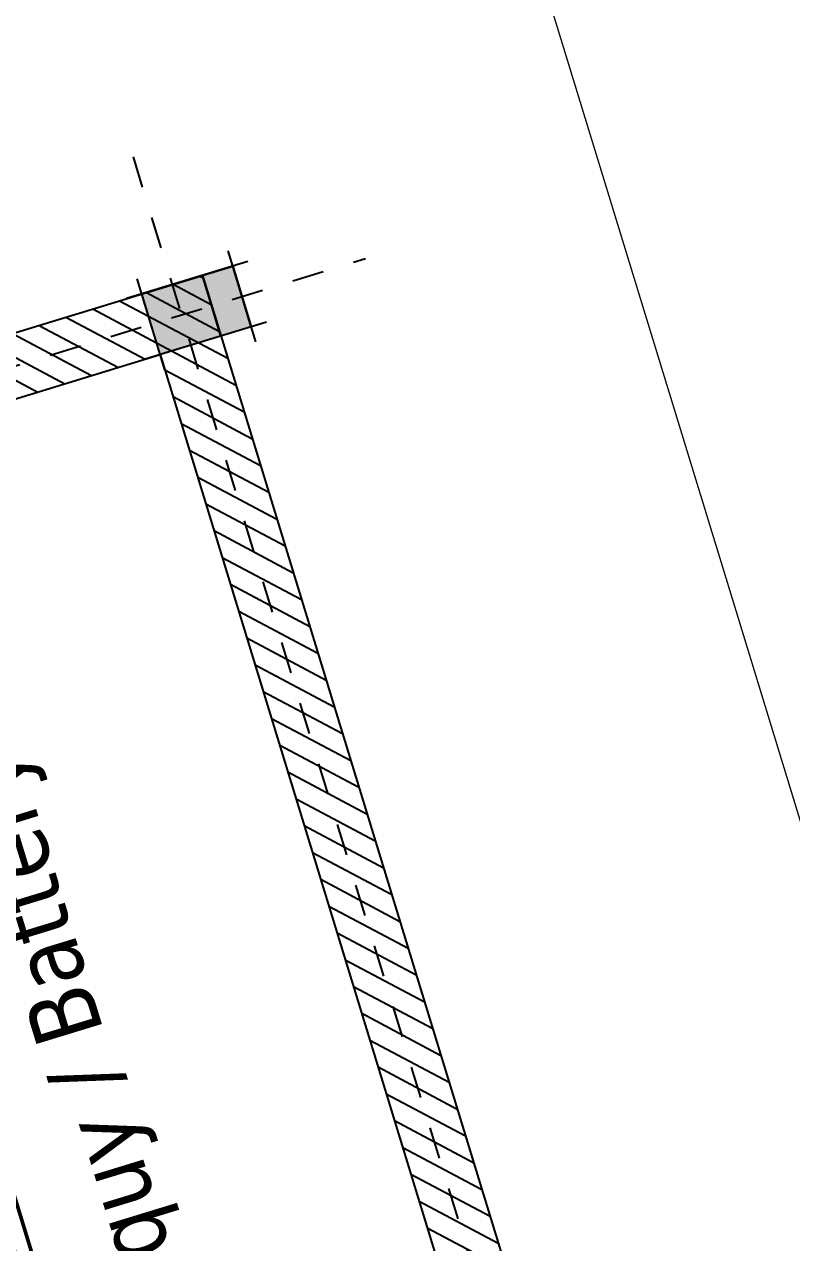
# Model space of a CAD drawing. Header units: inches. Extents: x 543393 to 2689207, y 1841861 to 9121372.
# Drawn here: x 547521.818 to 547524.238, y 1841968.599 to 1841972.439 of the extents above; entities that cross this region are included whole.
import ezdxf
from ezdxf.enums import TextEntityAlignment as Align

# ---------------------------------------------------------------- set-up
doc = ezdxf.new("R2010")
doc.units = ezdxf.units.IN
doc.header["$MEASUREMENT"] = 0
doc.linetypes.add('ACAD_ISO04W100', pattern=[30, 24, -3, 0, -3])
for name, color, linetype, lineweight in [('00', 5, 'Continuous', 9), ('02 Xref HH1 NDK$0$00', 11, 'Continuous', 25), ('Kich thuoc', 8, 'Continuous', 18), ('TB moi', 3, 'Continuous', 9), ('TEXT_Phong', 1, 'Continuous', 20)]:
    doc.layers.add(name, color=color, linetype=linetype, lineweight=lineweight)
for name, color, linetype in [('02 Xref HH1 MBXD$0$0.0', 4, 'Continuous'), ('02 Xref HH1 MBXD$0$02', 8, 'Continuous'), ('02 Xref HH1 NDK$0$Nha_cot', 5, 'Continuous'), ('CENTER', 8, 'ACAD_ISO04W100')]:
    doc.layers.add(name, color=color, linetype=linetype)
doc.styles.add('Tahoma-R', font='tahoma.ttf')

# ---------------------------------------------------------------- blocks, each defined once
blk = doc.blocks.new('02 Xref HH1 MBXD$0$XRF-HH1-NDK$0$A$C36057a99')
h = blk.add_hatch(color=256)
h.dxf.hatch_style = 1
h.paths.add_polyline_path([(-100, 0), (100, 0), (100, 300), (-100, 300)])
blk.add_lwpolyline([(-100, 0), (100, 0), (100, 300), (-100, 300)], close=True)
blk = doc.blocks.new('02 Xref HH1 NDK$0$333')
at = {"layer": '02 Xref HH1 NDK$0$Nha_cot'}
h = blk.add_hatch(color=256, dxfattribs=at)
h.paths.add_polyline_path([(-99.99999999998545, 99.99999999999818), (-99.99999999998545, 0), (100.0000000000146, 0), (100.0000000000146, 99.99999999999818)])
h.paths.add_polyline_path([(100.0000000000146, -200.0000000000018), (100.0000000000146, 0), (-99.99999999998545, 0), (-99.99999999998543, -200.0000000000018)])
for p, q in [((-99.99999999998545, 149.9999999999982), (-99.99999999998545, -250.0000000000018)), ((100.0000000000146, 149.9999999999982), (100.0000000000146, -250.0000000000018)), ((150.0000000000146, 99.99999999999818), (-149.9999999999854, 99.99999999999818)), ((100.0000000000146, 99.99999999999272), (-99.99999999998545, 99.99999999999272)), ((99.99999999998545, 0), (-99.99999999998545, 0)), ((150.0000000000146, -200.0000000000018), (-149.9999999999854, -200.0000000000018))]:
    blk.add_line(p, q, dxfattribs=at)
blk = doc.blocks.new('02 Xref HH1 NDK$0$khung')
at = {"layer": '02 Xref HH1 NDK$0$Nha_cot', "rotation": 180}
blk.add_blockref('02 Xref HH1 NDK$0$333', (29500.00000000001, -11549.99999999994), dxfattribs=at)
blk = doc.blocks.new('Dan AC 220')
for points in [[(28.83169759936936, 958.9365005858708), (3787.960592783507, 958.9365005858708), (3787.960592783507, 3.936500585870817), (28.83169759936936, 3.936500585870817)], [(28.83169759937054, 3.936500585824973), (3788.831697599371, 3.936500585825002), (3788.831697599371, 958.936500585825), (28.83169759937054, 958.936500585825)]]:
    blk.add_lwpolyline(points, close=True)
at = {"lineweight": 50}
blk.add_lwpolyline([(3732.50025284016, 344.8146875547245), (3787.960592783507, 344.8146875547245), (3787.960592783507, 340.7566139003029), (3787.960592783507, 305.5866422288818), (3787.960592783507, 298.8231861381792), (28.83169759936936, 298.8231861381792), (28.83169759936936, 294.765112483874), (28.83169759936936, 3.936500585870817), (78.88127267019081, 3.936500585870817), (78.88127267019081, 294.765112483874)], dxfattribs=at)
blk = doc.blocks.new('NDK1')
at = {"layer": '02 Xref HH1 MBXD$0$02'}
h = blk.add_hatch(dxfattribs=at)
h.set_pattern_fill('ANSI31', color=256, scale=500, angle=-90.00000000000001)
h.set_pattern_definition([(315, (239317.2439360879, 83643.51714219354), (44.19417382415923, 44.19417382415921), [])])
h.paths.add_polyline_path([(239217.2439360879, 82743.51714219354), (239417.2439360879, 82743.51714219354), (239417.2439360879, 83543.51714219354), (243117.2439360879, 83543.41400660147), (243117.2439360879, 83743.41400660147), (239217.2439360879, 83743.51714219354)])
h.paths.add_polyline_path([(239217.2439360879, 78543.51714219354), (239417.2439360879, 78543.51714219354), (239417.2439360879, 80343.51714219354), (239217.2439360879, 80343.51714219354)])
h.paths.add_polyline_path([(239217.2439360879, 74343.51714219354), (239417.2439360879, 74343.51714219354), (239417.2439360879, 76143.51714219354), (239217.2439360879, 76143.51714219354)])
h.paths.add_polyline_path([(239217.2439360879, 70143.51714219357), (239417.2439360879, 70143.51714219357), (239417.2439360879, 71943.51714219354), (239217.2439360879, 71943.51714219354)])
h.paths.add_polyline_path([(239217.2439360879, 65943.51714219354), (239417.2439360879, 65943.51714219354), (239417.2439360879, 67743.51714219354), (239217.2439360879, 67743.51714219354)])
h.paths.add_polyline_path([(239217.2439360879, 61743.51714219354), (239417.2439360879, 61743.51714219354), (239417.2439360879, 63543.51714219354), (239217.2439360879, 63543.51714219354)])
h.paths.add_polyline_path([(241617.2439360879, 54143.51714219354), (241617.2439360879, 54343.51714219354), (239417.2439360879, 54343.51714219354), (239417.2439360879, 59343.51714219354), (239217.2439360879, 59343.51714219354), (239217.2439360879, 54143.51714219354)])
h.paths.add_polyline_path([(245717.186538893, 54243.51714219351), (245717.186538893, 54343.51714219357), (243217.2439360879, 54343.51714219354), (243217.2439360879, 54143.51714219354), (245767.186538893, 54143.51714219354), (245767.186538893, 54243.51714219351)])
at = {"layer": '02 Xref HH1 MBXD$0$0.0'}
for p, q in [((239217.2439360879, 54143.51714219354), (239217.2439360879, 83743.51714219354)), ((239417.2439360879, 54343.51714219354), (239417.2439360879, 83543.51714219354)), ((241616.7488916403, 54343.51714219354), (239417.2439360879, 54343.51714219354)), ((241666.7488916403, 54143.51714219354), (239217.2439360879, 54143.51714219354))]:
    blk.add_line(p, q, dxfattribs=at)
at = {"layer": 'CENTER', "color": 8, "ltscale": 0.015}
for p, q in [((239317.2439360879, 53722.5562985695), (239317.2439360879, 84104.2383448125)), ((250949.4446649298, 54243.5171421936), (238709.3855222972, 54243.5171421936))]:
    blk.add_line(p, q, dxfattribs=at)
blk.add_blockref('Dan AC 220', (240604.3766857077, 56712.69696546585))
at = {"layer": '02 Xref HH1 MBXD$0$02', "xscale": -1, "rotation": 90}
blk.add_blockref('02 Xref HH1 MBXD$0$XRF-HH1-NDK$0$A$C36057a99', (239417.2439360879, 54243.51714219354), dxfattribs=at)
at = {"layer": '02 Xref HH1 NDK$0$00', "lineweight": 20, "ltscale": 0.5, "rotation": 270}
blk.add_blockref('02 Xref HH1 NDK$0$khung', (250767.2439360879, 83743.5171421936), dxfattribs=at)
at = {"layer": 'TEXT_Phong', "lineweight": 20, "ltscale": 0.5, "style": 'Tahoma-R'}
blk.add_text('P. Ắc quy / Battery Room', height=216, rotation=270, dxfattribs=at).set_placement((240318.7014321054, 56168.02704402473), align=Align.MIDDLE_CENTER)
blk = doc.blocks.new('TBCH')
at = {"layer": '00', "lineweight": 13, "elevation": -6.71295704829249e-09}
for points in [[(78030.98655059683, 54169.25912265724), (78030.98655059683, 56419.25912265724), (76280.98655059683, 56419.25912265724)], [(76280.98655059683, 49619.25912265724), (78030.98655059683, 49619.25912265724), (78030.98655059683, 54169.25912265724)]]:
    blk.add_lwpolyline(points, dxfattribs=at)

msp = doc.modelspace()

# ---------------------------------------------------------------- block references
at = {"layer": 'Kich thuoc', "xscale": 0.001, "yscale": 0.001, "zscale": 0.001, "rotation": 197.0123114188912}
msp.add_blockref('NDK1', (547735.2882945249, 1842093.41127151), dxfattribs=at)

# ---------------------------------------------------------------- next in the draw order: block references
at = {"layer": 'TB moi', "lineweight": 20, "xscale": -0.001, "yscale": 0.001, "zscale": 0.001, "rotation": 17.01231141889109}
msp.add_blockref('TBCH', (547614.512438249, 1841941.672433717), dxfattribs=at)

doc.saveas('drawing.dxf')
